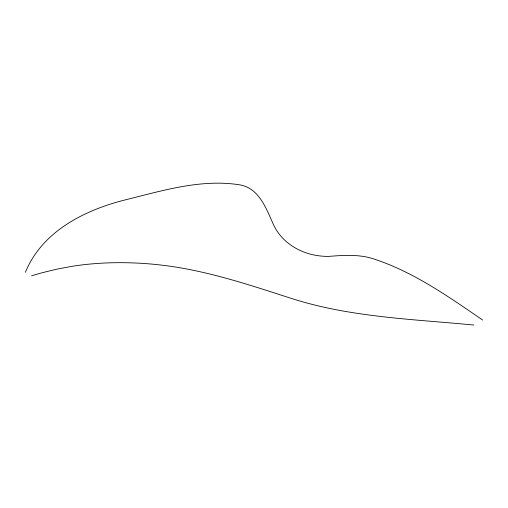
<?xml version="1.0" encoding="UTF-8"?>
<svg xmlns="http://www.w3.org/2000/svg" width="508" height="508" viewBox="0 0 508 508"><rect width="100%" height="100%" fill="white"/><g stroke="black" fill="none" stroke-linecap="round" stroke-linejoin="round"><path stroke-width="0.76" d="M25.4 272.282C42.437 230.765 85.534 209.62 126.746 199.511C163.144 190.468 200.914 178.994 238.735 184.69C259.359 187.541 266.23 208.89 273.71 225.114C281.54 241.694 298.45 252.533 316.255 255.403A42.24 24.39 0 0 0 328.358 256.419C344.214 255.168 360.483 254.006 375.768 259.613C414.801 272.809 448.907 296.913 482.6 320.002M473.862 325.044C412.363 319.075 349.282 317.303 290.055 297.999C249.009 284.747 207.753 270.929 164.776 265.513A212.331 122.587 0 0 0 148.558 263.823C126.683 262.084 104.629 262.255 82.829 264.82A170.358 98.355 0 0 0 71.488 266.408L56.807 269.176L42.583 272.631A202.578 116.954 0 0 0 31.585 275.85"/></g></svg>
